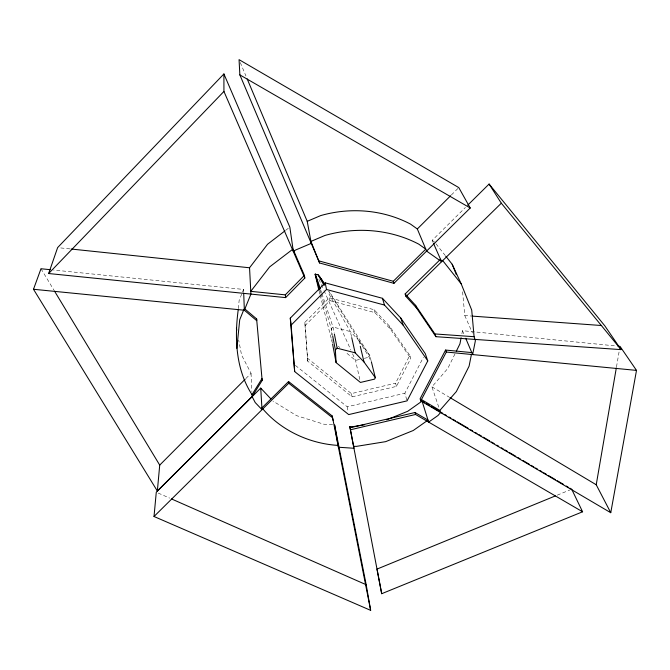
<?xml version="1.0" encoding="UTF-8"?>
<svg xmlns="http://www.w3.org/2000/svg" width="670" height="670" viewBox="0 0 670 670"><rect width="100%" height="100%" fill="white"/><g stroke="black" fill="none" stroke-linecap="round" stroke-linejoin="round"><path stroke-width="0.5" stroke-dasharray="3.35 2.51" d="M238.327 308.652L239.14 300.428L242.088 293.1M616.5 366.867L619.323 350.469M461.898 333.719L462.484 330.678L615.881 345.954M242.456 292.187L243.562 289.44L53.458 270.018M454.972 353.928L447.736 368.55L431.916 386.841L439.193 408.449M396.464 386.389L395.576 383.198L409.805 355.301L389.479 326.114L374.12 309.733L329.38 297.781L304.775 322.479L307.714 361.147L352.06 396.833L396.464 386.389L410.777 358.375L409.805 355.301M406.791 399.906L404.856 393.231L423.373 357.319M245.882 378.5L251.041 373.316L241.56 355.016L238.688 340.109M307.714 361.147L305.21 325.453L329.95 300.637L329.38 297.781M451.379 194.978L458.046 188.329M432.996 242.264L432.158 240.379L465.432 207.457M285.713 230.296L289.013 227.758M557.239 495.155L569.768 490.013M359.438 359.497L355.544 360.418L345.352 352.035M364.304 358.349L369.178 357.202L369.873 355.787L329.406 291.701M307.27 358.031L351.398 393.6L395.576 383.198M295.411 365.418L347.211 406.791L404.856 393.231M332.622 424.78L323.669 424.169L296.651 415.676L272.95 401.079M462.593 291.81L464.779 315.57L471.002 316.022M60.744 247.934L70.082 248.913M329.95 300.637L374.932 312.63L390.359 329.079L410.777 358.375M158.187 493.061L169.636 498.103M431.916 386.841L448.975 397.009M432.158 240.379L434.704 242.197M338.3 346.231L339.866 347.521M371.113 360.762L369.873 355.787L358.911 340.477L350.36 331.575L327.781 291.852M436.003 243.838L445.064 255.278M328.568 291.09L369.178 357.202L370.158 361.189M40.987 268.745L53.943 290.169M318.887 279.248L323.577 289.633M324.004 290.579L350.854 350.033M352.562 353.81L355.544 360.418L360.234 381.448M464.779 315.57L472.467 333.024M462.484 330.678L464.503 335.444M240.27 62.528L245.949 76.003M320.603 289.708L321.583 292.656M321.91 293.636L333.015 327.044L334.196 333.082M389.479 326.114L390.359 329.079M319.825 290.102L320.712 293.075M321.005 294.063L331.298 328.752L332.462 334.807M374.12 309.733L374.932 312.63M319.113 291.149L319.892 294.138M320.151 295.143L332.412 343.124M358.911 340.477L360.293 346.331M351.499 336.633L350.36 331.575L333.015 327.044L331.298 328.752L331.658 334.908M351.398 393.6L352.06 396.833M347.211 406.791L348.157 411.665M304.775 322.479L305.21 325.453M331.901 339.02L332.027 341.072M251.041 373.316L251.87 391.582M243.562 289.44L243.679 292.447"/><path stroke-width="1" d="M364.664 424.772L352.42 426.74L349.807 426.555L353.961 448.264L338.375 447.233L334.606 424.922L366.189 584.726L370.661 610.353L154.016 516.495L156.278 492.216L260.722 388.106L270.915 398.918M260.722 388.106L262.012 409.672L255.211 402.536L252.096 396.565L252.004 394.63L262.029 378.567L262.154 380.468L252.096 396.565L157.341 491.018L159.72 465.106L54.479 291.056M252.004 394.63C235.84 369.689 234.383 338.4 238.227 309.682M236.845 348.341L239.709 319.799L243.905 309.44M617.958 346.164L620.026 346.365L636.5 370.393L610.764 512.718L596.225 484.753L616.325 367.897M461.111 337.781L459.938 343.878L456.329 351.189M471.404 354.531L469.092 366.18L456.337 391.582L439.855 410.417L440.575 412.553L437.979 415.509L428.632 422.083L422.058 401.121L407.745 411.271L386.716 419.814M304.398 275.378L285.294 294.859L250.773 291.341L269.658 266.886L292.999 249.072L304.398 275.378L304.825 278.05L285.621 297.614L48.65 273.528L57.628 247.599L223.914 73.943L289.834 227.122L293.368 251.627L295.344 250.128L311.282 243.369L307.22 221.326L247.171 78.892M157.341 491.018L33.5 289.272L40.987 268.745L50.342 269.7M244.29 308.502L256.618 318.895L256.719 320.654L244.357 310.235L250.915 294.088L249.55 267.774L267.565 244.24L284.884 230.924M320.989 278.753L318.032 274.7L315.118 274.248L318.861 290.152M371.356 361.758L375.317 377.662L374.589 379.12L360.452 382.444L336.097 362.612L332.605 344.146M427.77 360.896L407.067 400.861L348.718 414.588L294.666 371.574L290.278 318.133L325.201 282.849L382.444 298.301L400.853 318.141L425.274 353.634L427.77 360.896L403.089 325.076L384.471 305.059L382.444 298.301M471.789 352.596L445.567 350.058L420.098 398.776L420.76 400.886L610.764 512.718M420.76 400.886L446.32 352.043L445.567 350.058M48.65 273.528L223.931 91.438L223.914 73.943M294.666 371.574L291.132 325.143L326.516 289.49L325.201 282.849M159.72 465.106L245.145 379.237M433.415 243.21L441.589 261.719L426.606 251.083L417.318 228.972L450.642 195.715M261.911 407.913L288.561 381.531L332.253 416.02L370.661 610.353M467.652 205.263L489.092 184.049L604.759 325.762L621.073 349.631L435.927 336.683L416.472 307.949L406.037 296.542L405.141 293.946L440.5 259.265M154.016 516.495L288.745 383.24L288.561 381.531M319.213 260.982L393.273 281.274L425.785 249.131L418.758 244.14A119.52 107.183 -13.1 0 0 325 235.446L310.922 241.418L319.598 262.992L393.96 283.335L470.231 208.002L458.791 187.592L239.056 59.647L239.86 74.889L319.598 262.992M336.097 362.612L335.368 349.941L337.152 348.191L334.389 334.087M406.037 296.542L501.319 203.203L489.092 184.049M307.22 221.326L320.696 215.581A114.662 103.892 -13.1 0 1 410.559 224.132L417.318 228.972M555.313 495.942L376.992 569.098L381.699 593.704L582.59 511.788L571.694 489.226L569.894 488.162M350.05 427.778L414.99 412.511L428.013 420.107L413.248 430.5L385.677 441.647L356.264 446.396L353.567 446.22M350.435 429.78L415.567 414.47L582.59 511.788M338.074 445.408C309.624 443.682 281.124 430.55 262.615 408.65M405.141 293.946L415.534 305.311L434.905 333.945L474.084 336.7L475.399 340.645L472.635 354.581L465.717 338.3M472.04 316.098L601.652 325.536M446.32 352.043L636.5 370.393M33.5 289.272L244.357 310.235L243.713 293.452M71.121 249.022L249.55 267.774M337.152 348.191L355.142 352.814L363.986 361.951L375.317 377.662M326.516 289.49L384.471 305.059M171.545 498.949L366.189 584.726M239.86 74.889L470.231 208.002M422.963 401.657L424.763 402.712M426.564 403.776L429.269 405.367M431.078 406.43L438.289 410.677M440.994 412.268L442.795 413.331M444.595 414.395L446.396 415.45M449.101 417.041L450.902 418.105M452.711 419.169L455.416 420.76M457.216 421.824L468.037 428.189M470.734 429.78L472.543 430.844M475.248 432.435L477.048 433.498M478.849 434.562L481.554 436.153M483.355 437.208L489.669 440.927M491.47 441.991L494.175 443.582M496.88 445.173L498.681 446.237M501.386 447.828L503.187 448.892M504.987 449.947L507.693 451.538M509.502 452.602L515.808 456.32M517.608 457.384L520.314 458.975M523.019 460.566L529.325 464.276M531.134 465.34L533.839 466.931M535.64 467.995L537.441 469.059M540.146 470.65L541.946 471.705M543.755 472.769L546.452 474.36M548.261 475.424L555.472 479.67M557.273 480.733L563.579 484.444M566.284 486.035L568.093 487.098M420.995 399.303L439.855 410.417M449.871 397.545L596.225 484.753M441.823 260.203L443.138 261.141L461.211 283.879L471.722 310.109L474.084 336.7M288.745 383.24L332.555 417.787L332.253 416.02M501.319 203.203L621.073 349.631M445.709 256.099L452.183 264.273L461.211 283.879M321.089 278.527L324.414 283.795M319.356 276.099L324.272 284.105M318.032 274.7L324.188 285.537M223.931 91.438L304.825 278.05M452.183 264.273L456.345 274.65M434.905 333.945L435.927 336.683M415.534 305.311L416.472 307.949M315.377 273.98L320.277 288.72M393.273 281.274L393.96 283.335M400.853 318.141L403.089 325.076M414.99 412.511L415.567 414.47M315.118 274.248L319.531 289.113M360.293 346.331L363.986 361.951M351.725 337.647L355.142 352.814M236.384 328.191L236.77 330.176M332.655 335.812L335.368 349.941M349.807 426.555L381.699 593.704M332.755 418.524L333.049 420.299M290.278 318.133L291.132 325.143M285.294 294.859L285.621 297.614M256.618 318.895L262.154 380.468"/></g></svg>
